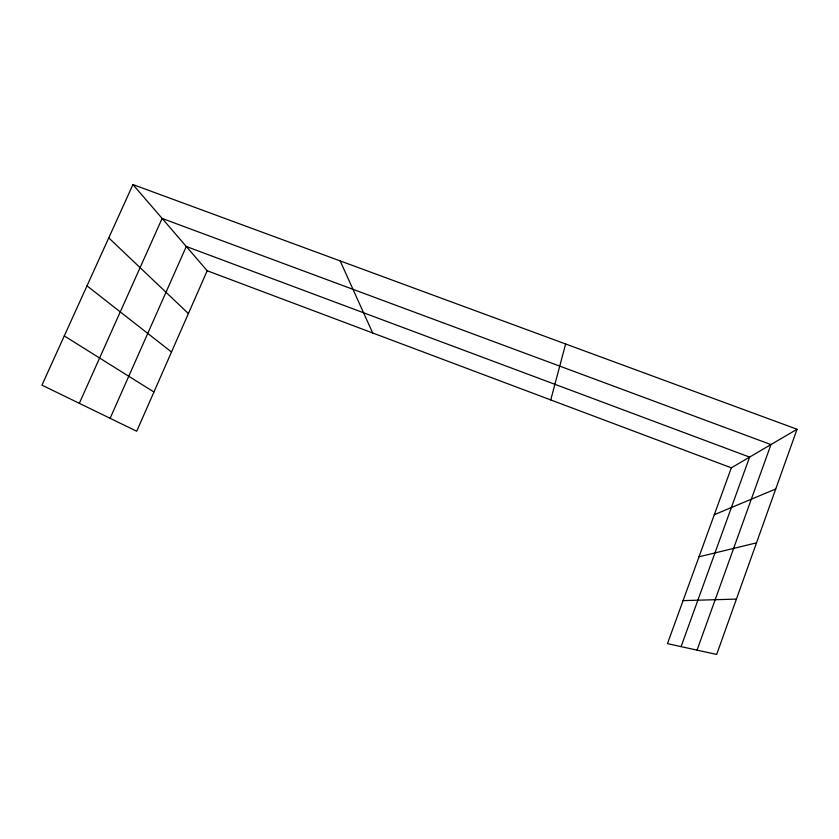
<?xml version="1.0" encoding="UTF-8"?>
<svg xmlns="http://www.w3.org/2000/svg" width="839" height="839" viewBox="0 0 839 839"><rect width="100%" height="100%" fill="white"/><g stroke="black" fill="none" stroke-linecap="round" stroke-linejoin="round"><path stroke-width="1.26" d="M550.751 399.93L565.622 343.98M797.05 429.253L716.674 654.441L667.456 643.639L731.335 467.826L797.05 429.253L132.95 184.559L41.95 385.143L136.705 431.236L207.191 270.756L132.95 184.559M697.052 650.131L770.947 444.576L162.126 218.434L79.317 403.318M681.079 646.628L749.605 457.108L186.289 246.488L110.129 418.304M714.314 514.685L775.729 488.99M699.013 556.792L756.505 542.854M683.082 600.63L736.432 599.098M207.191 270.756L731.335 467.826M64.278 335.925L153.936 392.012M86.994 285.858L171.502 352.013M108.766 237.857L188.387 313.566M340.162 260.908L372.705 332.989"/></g></svg>
